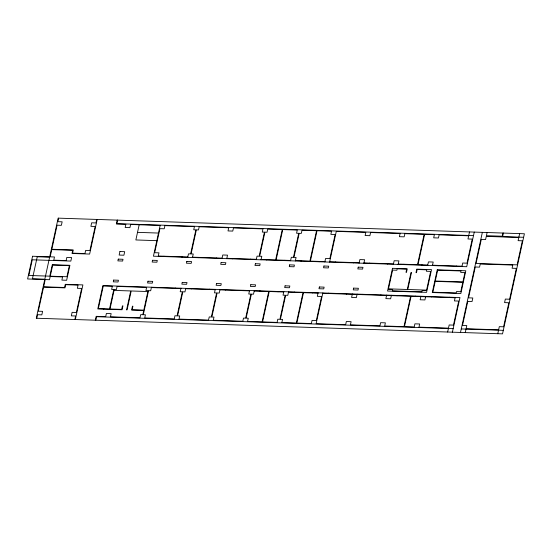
<?xml version="1.0" encoding="UTF-8"?>
<svg xmlns="http://www.w3.org/2000/svg" width="552" height="552" viewBox="0 0 552 552"><rect width="100%" height="100%" fill="white"/><g stroke="black" fill="none" stroke-linecap="round" stroke-linejoin="round"><path stroke-width="0.83" d="M36.763 318.242L37.536 314.723L41.821 314.868L42.587 311.342L38.302 311.197L43.56 287.143L64.984 287.868L65.674 284.694L78.053 285.108L77.363 288.282L81.648 288.42L76.39 312.48L72.105 312.335L71.339 315.854L75.624 315.999L74.851 319.518M58.629 218.157L57.863 221.676L62.148 221.821L61.375 225.34L57.091 225.195L51.84 249.249L73.264 249.973L72.567 253.14L84.946 253.554L85.643 250.387L89.928 250.532L95.179 226.479L90.894 226.334L91.666 222.808L95.951 222.953L96.717 219.434M75.327 319.539L82.89 284.915L65.274 284.328L64.584 287.495L43.636 286.792L45.216 279.553L49.501 279.698L50.191 276.531L62.569 276.945L61.879 280.112L66.64 280.278L69.911 265.305L52.295 264.718L49.797 276.166L28.849 275.462L32.271 259.792L70.835 261.082L71.601 257.563L66.84 257.398L66.15 260.572L53.772 260.158L54.462 256.984L50.177 256.839L51.757 249.607L72.705 250.304L72.015 253.478L89.631 254.065L97.193 219.448M95.323 320.208L96.172 316.33L105.694 316.655L106.384 313.481L111.145 313.639L110.455 316.813L139.973 317.8L140.663 314.633L142.809 314.702L143.727 310.479L131.59 310.072L132.439 306.194L132.915 306.215L132.142 309.734L143.81 310.127L148.06 290.649L145.921 290.58L146.611 287.406L117.093 286.419L116.403 289.586L114.257 289.517L110.007 308.989L121.668 309.382L122.44 305.863L122.917 305.877L122.068 309.755L97.787 308.941L102.886 285.591L459.961 297.562L452.398 332.18M117.19 220.117L116.348 223.995L125.87 224.312L125.173 227.479L129.934 227.638L130.631 224.471L160.149 225.464L153.428 256.204L466.702 266.713L474.265 232.088M95.8 320.222L96.572 316.703L453.171 328.661M117.666 220.138L116.9 223.657L473.499 235.614M103.735 309.134L103.817 308.782M109.448 309.327L113.781 289.503L111.642 289.427L112.332 286.26L103.286 285.957L98.339 308.602L109.531 308.975M139.18 224.761L135.861 239.954L156.823 240.658M151.448 287.219L150.682 290.738L148.536 290.669L143.285 314.723L145.424 314.792L144.734 317.959L174.253 318.952L174.943 315.778L177.088 315.854L182.339 291.801L180.2 291.725L180.966 288.206M157.085 287.758L157.161 287.406M163.903 256.556L163.978 256.204M175.177 288.365L175.253 288.013M181.994 257.163L182.07 256.811M187.708 257.356L188.48 253.837L190.619 253.906L195.877 229.853L193.731 229.777L194.428 226.61L164.91 225.623L164.213 228.79L159.928 228.645L154.677 252.699L158.962 252.844L158.265 256.011L187.783 257.004M185.727 288.365L184.961 291.891L182.815 291.815L177.565 315.868L179.704 315.944L179.014 319.111L208.532 320.098L209.222 316.931L211.368 317L216.619 292.946L214.48 292.877L215.245 289.358M192.469 257.515L193.241 253.996L191.095 253.92L196.353 229.867L198.492 229.942L199.189 226.768L228.707 227.762L228.01 230.929L232.772 231.088L233.468 227.921L262.987 228.907L262.29 232.082L264.436 232.15L259.178 256.204L257.039 256.135L256.266 259.654M191.365 288.91L191.44 288.558M198.182 257.708L198.258 257.356M209.456 289.517L209.532 289.165M216.274 258.315L216.349 257.963M221.987 258.502L222.76 254.983L227.521 255.141L226.748 258.667M220.006 289.517L219.241 293.036L217.095 292.967L211.844 317.02L213.983 317.089L213.293 320.263L242.811 321.25L243.501 318.083L245.647 318.152L250.898 294.099L248.759 294.03L249.525 290.504M225.644 290.062L225.72 289.703M232.461 258.853L232.537 258.502M243.736 290.662L243.811 290.311M250.553 259.461L250.629 259.109M254.286 290.662L253.52 294.188L251.374 294.112L246.123 318.166L248.262 318.242L247.572 321.409L262.09 321.899L268.734 291.504L254.21 291.014M261.027 259.813L261.8 256.294L259.654 256.218L264.912 232.164L267.051 232.24L267.748 229.066L282.265 229.556L275.627 259.951L261.103 259.461M259.923 291.208L259.999 290.856M266.74 260.006L266.816 259.654M278.015 291.815L278.091 291.463M284.832 260.613L284.908 260.261M283.804 291.656L283.038 295.175L285.177 295.251L279.926 319.304L277.78 319.228L277.09 322.402L262.566 321.913L269.21 291.518L283.728 292.008M290.545 260.806L291.318 257.28L293.457 257.356L298.715 233.303L296.569 233.227L297.266 230.06L282.741 229.57L276.103 259.964L290.621 260.454M288.565 291.815L287.799 295.334L285.653 295.265L280.402 319.318L282.541 319.387L281.851 322.561L296.369 323.044L303.013 292.65L288.489 292.167M295.306 260.965L296.079 257.439L293.933 257.37L299.191 233.317L301.33 233.386L302.027 230.218L316.544 230.708L309.907 261.096L295.382 260.613M294.202 292.36L294.278 292.008M301.019 261.158L301.095 260.806M312.294 292.967L312.37 292.615M319.111 261.758L319.187 261.406M318.083 292.801L317.317 296.327L321.602 296.472L316.344 320.526L312.059 320.381L311.369 323.548L296.845 323.065L303.49 292.67L318.007 293.153M324.824 261.952L325.597 258.433L329.882 258.577L335.133 234.524L330.848 234.379L331.545 231.205L317.02 230.722L310.383 261.117L324.9 261.6M322.844 292.96L316.13 323.707L345.649 324.7L346.339 321.526L351.1 321.685L350.41 324.859L379.928 325.846L380.618 322.678L385.379 322.837L384.689 326.004L403.967 326.653L410.612 296.258L322.768 293.319M329.585 262.11L336.306 231.371L365.824 232.357L365.127 235.525L369.888 235.69L370.585 232.516L400.103 233.51L399.406 236.677L404.167 236.836L404.864 233.668L424.143 234.31L417.505 264.705L398.22 264.056M328.481 293.505L328.557 293.153M335.299 262.303L335.374 261.952M346.573 294.112L346.649 293.761M353.39 262.911L353.466 262.559M352.362 293.954L351.596 297.473L356.357 297.632L357.123 294.112M359.104 263.104L359.876 259.578L364.637 259.744L363.865 263.263M362.761 294.658L362.837 294.306M369.578 263.456L369.654 263.104M380.852 295.265L380.928 294.913M387.67 264.063L387.745 263.711M386.642 295.099L385.876 298.625L390.637 298.784L391.402 295.265M393.383 264.249L394.156 260.73L398.917 260.889L398.144 264.415M397.04 295.803L397.116 295.451M403.857 264.601L403.933 264.249M415.132 296.41L415.207 296.058M421.949 265.208L422.025 264.856M420.921 296.251L420.155 299.77L424.916 299.936L425.682 296.41M427.662 265.402L428.435 261.883L433.196 262.041L432.423 265.56M431.319 296.955L431.395 296.603M438.136 265.753L438.212 265.402M449.411 297.562L449.487 297.211M456.228 266.361L456.304 266.009M447.637 332.021L448.41 328.495M455.2 297.404L454.434 300.923L458.719 301.068L453.461 325.121L449.176 324.976L448.486 328.143L418.968 327.157L419.658 323.989L414.897 323.831L414.207 326.998L404.443 326.667L411.088 296.279L455.124 297.756M461.941 266.554L462.714 263.028L466.999 263.173L472.25 239.119L467.965 238.975L468.662 235.807L439.144 234.814L438.447 237.988L433.686 237.829L434.383 234.655L424.619 234.331L417.981 264.718L427.738 265.05M468.738 235.456L469.504 231.93M460.492 332.449L482.358 232.364M465.253 332.608L466.026 329.089M487.119 232.523L486.429 235.69L502.21 236.221L502.906 233.054M503.383 233.068L502.61 236.587L523.627 237.291M497.773 333.705L498.539 330.179M518.866 237.132L519.639 233.613M137.524 232.357L158.486 233.061M192.544 257.163L222.063 258.15M226.824 258.315L256.342 259.302M329.661 261.758L359.179 262.752M363.94 262.911L393.459 263.897M432.499 265.208L462.017 266.202M388.491 288.848L407.293 289.483L411.005 272.488L411.481 272.502L407.769 289.496L426.579 290.124M151.372 287.571L180.89 288.558M185.651 288.717L215.17 289.71M219.931 289.869L249.449 290.856M114.064 290.4L130.727 290.959L126.587 309.907L127.063 309.92L131.203 290.973L147.867 291.532M461.265 328.93L503.3 330.337M32.561 256.252L27.6 278.967L44.74 279.54L36.287 318.228L502.534 333.863L524.4 233.772L58.153 218.137L49.701 256.825L32.561 256.252M37.246 256.763L32.437 278.774L44.816 279.188L49.625 257.177L37.246 256.763M52.695 265.084L50.273 276.179L66.937 276.738L69.359 265.643L52.695 265.084M113.684 280.078L113.298 281.837L118.059 281.996L118.445 280.237L113.684 280.078M118.259 259.123L117.88 260.882L122.641 261.048L123.02 259.281L118.259 259.123M119.922 251.533L119.149 255.058L123.91 255.217L124.683 251.691L119.922 251.533M147.964 281.23L147.577 282.99L152.338 283.148L152.725 281.389L147.964 281.23M152.538 260.275L152.159 262.034L156.92 262.193L157.299 260.434L152.538 260.275M182.243 282.376L181.856 284.142L186.617 284.301L187.004 282.534L182.243 282.376M186.817 261.42L186.438 263.187L191.199 263.345L191.578 261.586L186.817 261.42M216.522 283.528L216.136 285.287L220.897 285.446L221.283 283.687L216.522 283.528M221.097 262.573L220.717 264.332L225.478 264.491L225.858 262.731L221.097 262.573M250.801 284.673L250.415 286.44L255.176 286.598L255.562 284.839L250.801 284.673M255.376 263.725L254.996 265.484L259.757 265.643L260.137 263.884L255.376 263.725M285.08 285.826L284.694 287.585L289.455 287.744L289.841 285.984L285.08 285.826M289.655 264.87L289.276 266.63L294.037 266.788L294.416 265.029L289.655 264.87M319.36 286.978L318.973 288.737L323.734 288.896L324.121 287.137L319.36 286.978M323.934 266.023L323.555 267.782L328.316 267.941L328.695 266.181L323.934 266.023M353.639 288.123L353.252 289.883L358.013 290.048L358.4 288.282L353.639 288.123M358.213 267.168L357.834 268.934L362.595 269.093L362.974 267.327L358.213 267.168M392.493 268.32L387.532 291.035L426.572 292.346L431.533 269.631L416.774 269.135L416.008 272.653L416.484 272.674L417.174 269.5L426.696 269.825L426.392 271.232L430.677 271.377L426.482 290.566L422.197 290.421L421.887 291.835L392.368 290.842L392.679 289.434L388.394 289.289L392.589 270.094L396.874 270.238L397.178 268.831L406.7 269.148L406.01 272.322L406.486 272.336L407.252 268.817L392.493 268.32M437.246 269.818L432.285 292.532L460.851 293.491L465.812 270.777L437.246 269.818M435.204 281.368L432.837 292.201L456.166 292.981L456.476 291.573L460.761 291.718L462.817 282.293L435.204 281.368M437.646 270.19L435.28 281.016L462.893 281.941L464.957 272.522L460.672 272.377L460.975 270.97L437.646 270.19M467.765 301.371L462.507 325.425L466.792 325.57L466.102 328.737L498.622 329.827L499.312 326.66L503.596 326.805L508.854 302.751L504.569 302.606L505.335 299.08L509.62 299.225L516.361 268.375L512.077 268.231L512.767 265.063L480.254 263.973L479.557 267.14L475.272 266.995L468.531 297.845L472.816 297.99L472.05 301.516L467.765 301.371M481.296 239.423L476.045 263.476L517.127 264.856L522.385 240.803L518.1 240.658L518.79 237.484L486.277 236.394L485.581 239.568L481.296 239.423"/></g></svg>
